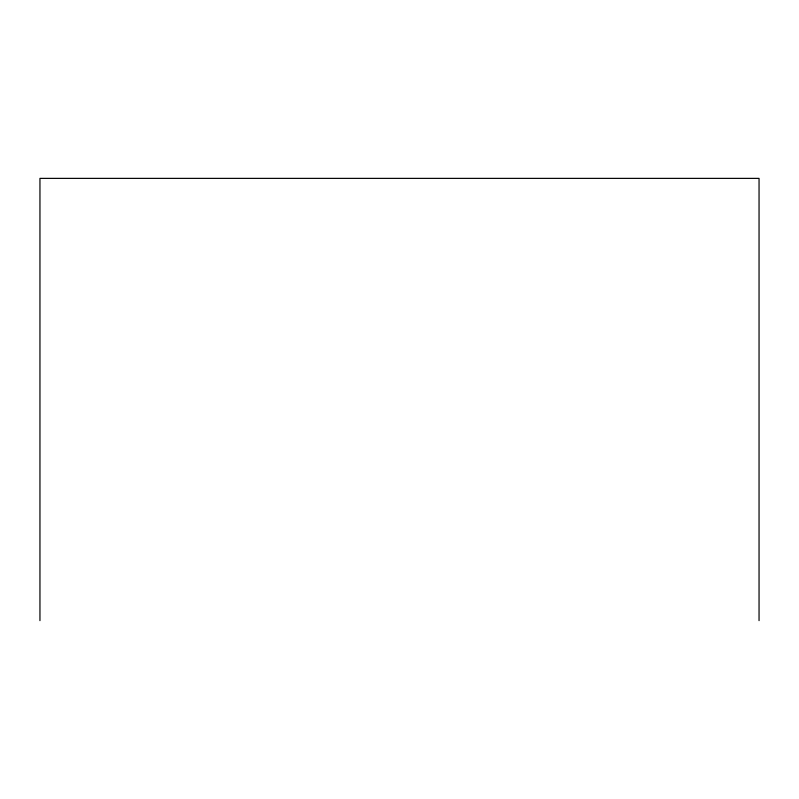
<?xml version="1.0" encoding="UTF-8"?>
<svg xmlns="http://www.w3.org/2000/svg" width="799" height="799" viewBox="0 0 799 799"><rect width="100%" height="100%" fill="white"/><g stroke="black" fill="none" stroke-linecap="round" stroke-linejoin="round"><path stroke-width="1.2" d="M759.05 620.623L759.05 178.377L39.95 178.377L39.95 620.623"/></g></svg>
